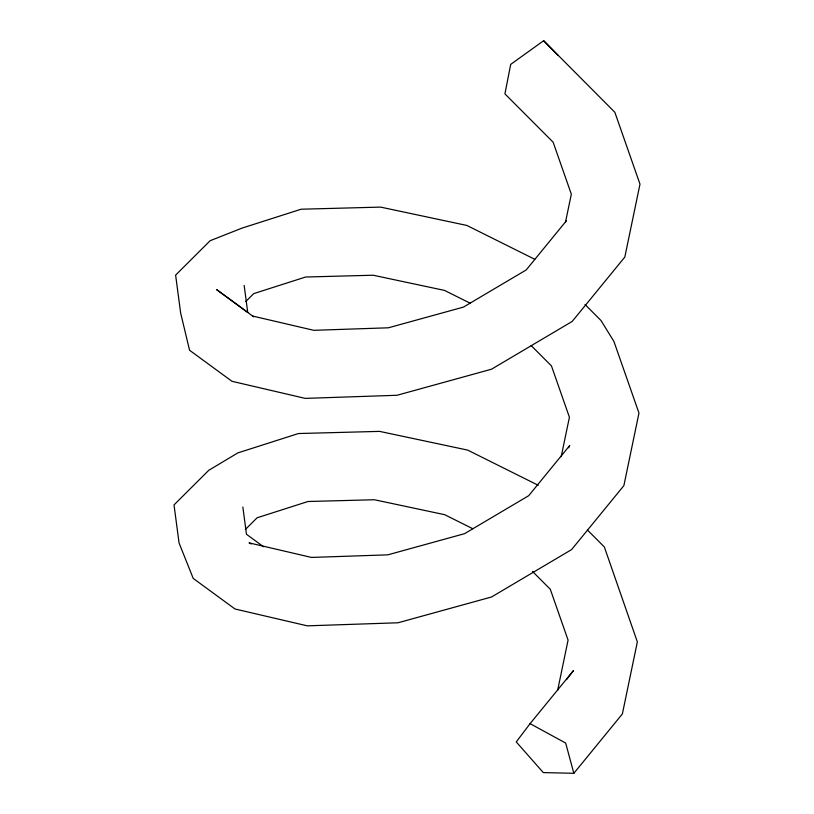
<?xml version="1.0" encoding="UTF-8"?>
<svg xmlns="http://www.w3.org/2000/svg" width="814" height="814" viewBox="0 0 814 814"><rect width="100%" height="100%" fill="white"/><g stroke="black" fill="none" stroke-linecap="round" stroke-linejoin="round"><path stroke-width="1.22" d="M565.496 222.171L571.326 194.17L553.144 142.216L504.924 93.875L510.693 64.387L543.65 40.7L614.845 112.281L639.987 184.137L624.816 257.071L572.181 321.449L491.493 369.22L396.998 395.278L305.219 398.382L231.97 381.298L189.56 350.254L180.637 312.942L175.62 275.112L210.165 240.7L241.89 228.164L301.129 209.218L380.586 207.102L466.88 225.447L534.818 259.32M561.202 456.715L569.413 417.226L551.454 365.903L531.206 345.604M557.631 690.384L568.08 640.119L550.295 589.265L532.519 571.459M568.65 447.771L569.708 445.533L528.693 495.706L464.54 533.679L387.779 554.853L311.467 557.427L249.053 542.867L251.251 543.966M566.524 679.639L573.392 670.665L530.077 723.656L516.249 741.91L543.304 772.598L573.85 773.3L622.374 713.939L637.352 641.89L604.334 546.947L587.413 529.985M566.371 220.808L526.21 269.943L463.441 307.102L388.38 327.798L313.797 330.321L252.808 316.097M245.747 301.567L253.744 293.61L305.586 277.025L373.127 275.224L444.475 290.394L470.329 303.286M245.401 529.456L257.112 517.785L307.997 501.505L374.389 499.745L444.648 514.682L472.883 528.754M538.227 485.276L467.663 450.101L379.589 431.379L298.423 433.536L237.861 452.899L208.74 470.329L174.013 504.914L179.07 543.009L193.203 578.388L234.992 608.984L307.285 625.844L398.005 622.781L491.564 596.977L571.591 549.603L623.87 485.632L638.97 413.054L613.909 341.422L600.976 320.492L584.991 304.467M530.077 723.656L565.669 743.06L573.85 773.3M253.744 316.839L216.595 289.581L247.741 312.454L244.159 285.429M263.543 546.764L246.459 534.259L242.857 507.041M543.65 40.7L558.241 55.556"/></g></svg>
